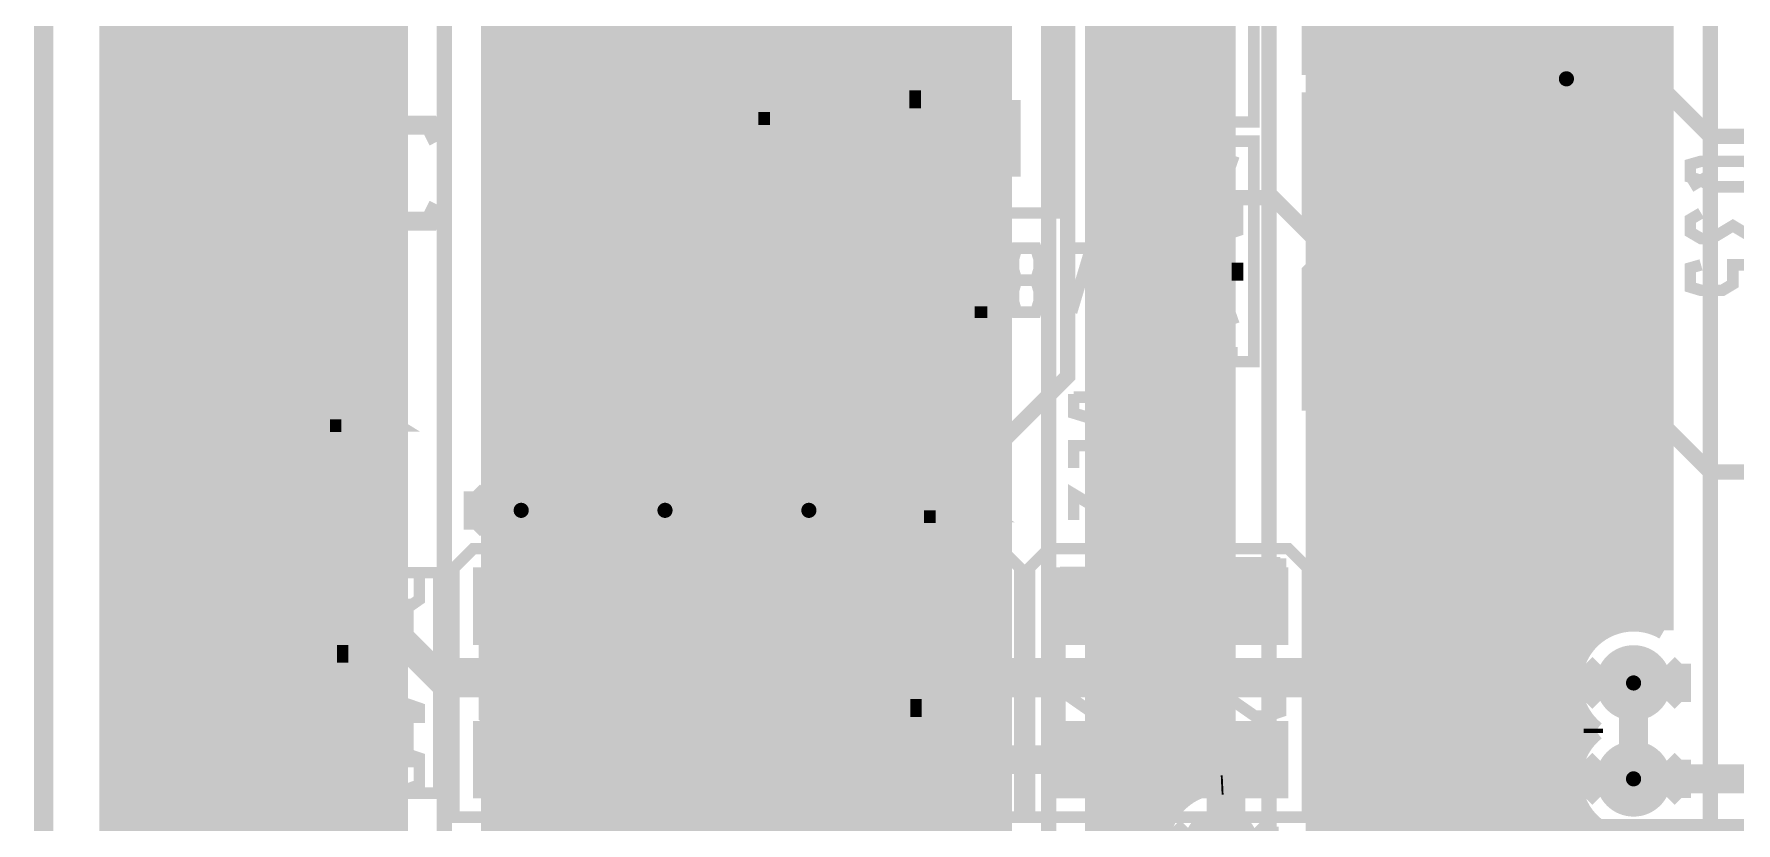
# Model space of a CAD drawing. Extents: x -10 to 131, y -93 to 209.
# Drawn here: x -9.63 to 12.91, y -17.73 to -7.28 of the extents above; entities that cross this region are included whole.
import ezdxf

# ---------------------------------------------------------------- set-up
doc = ezdxf.new("R2010")
doc.units = 0
doc.header["$MEASUREMENT"] = 0
doc.layers.get('0').update_dxf_attribs({"linetype": 'CONTINUOUS'})
for name, color, linetype in [('22-303-0_ASB', 7, 'CONTINUOUS'), ('22-303-0_AST', 7, 'CONTINUOUS'), ('22-303-0_BOT', 2, 'CONTINUOUS'), ('22-303-0_DRD', 6, 'CONTINUOUS'), ('22-303-0_DRL', 1, 'CONTINUOUS'), ('22-303-0_GND', 3, 'CONTINUOUS'), ('22-303-0_IN1', 10, 'CONTINUOUS'), ('22-303-0_SMT', 9, 'CONTINUOUS'), ('22-303-0_SPT', 11, 'CONTINUOUS'), ('22-303-0_SST', 8, 'CONTINUOUS'), ('22-303-0_TOP', 15, 'CONTINUOUS'), ('THRUHOLE_TAP', 2, 'CONTINUOUS')]:
    doc.layers.add(name, color=color, linetype=linetype)

# ---------------------------------------------------------------- blocks, each defined once
blk = doc.blocks.new('ROUND_70')
at = {"const_width": 0.29972}
blk.add_lwpolyline([(-0.14986, 0, 1), (0.14986, 0, 1)], format="xyb", close=True, dxfattribs=at)
blk = doc.blocks.new('ROUND_116')
at = {"const_width": 0.10033}
blk.add_lwpolyline([(-0.050164, 0, 1), (0.050164, 0, 1)], format="xyb", close=True, dxfattribs=at)
blk = doc.blocks.new('ROUND_117')
at = {"const_width": 0.10033}
blk.add_lwpolyline([(-0.050164, 0, 1), (0.050164, 0, 1)], format="xyb", close=True, dxfattribs=at)
blk = doc.blocks.new('ROUND_98')
at = {"const_width": 0.50038}
blk.add_lwpolyline([(-0.25019, 0, 1), (0.25019, 0, 1)], format="xyb", close=True, dxfattribs=at)
blk = doc.blocks.new('ROUND_100')
at = {"const_width": 0.50038}
blk.add_lwpolyline([(-0.25019, 0, 1), (0.25019, 0, 1)], format="xyb", close=True, dxfattribs=at)
blk = doc.blocks.new('ROUND_101')
at = {"const_width": 0.0635}
blk.add_lwpolyline([(-0.03175, 0, 1), (0.03175, 0, 1)], format="xyb", close=True, dxfattribs=at)
blk = doc.blocks.new('RECTANGLE_3')
blk.add_solid([(0.4826, 0.4064), (0.4826, -0.4064), (-0.4826, 0.4064), (-0.4826, -0.4064)])
blk = doc.blocks.new('RECTANGLE_6')
blk.add_solid([(0.63627, 0.51308), (0.63627, -0.51308), (-0.63627, 0.51308), (-0.63627, -0.51308)])
blk = doc.blocks.new('RECTANGLE_8')
blk.add_solid([(0.9017, 0.508), (0.9017, -0.508), (-0.9017, 0.508), (-0.9017, -0.508)])
blk = doc.blocks.new('RECTANGLE_17')
blk.add_solid([(0.635, 0.508), (0.635, -0.508), (-0.635, 0.508), (-0.635, -0.508)])
blk = doc.blocks.new('ROUND_108')
at = {"const_width": 0.10033}
blk.add_lwpolyline([(-0.050164, 0, 1), (0.050164, 0, 1)], format="xyb", close=True, dxfattribs=at)

msp = doc.modelspace()

# ---------------------------------------------------------------- linework, layer by layer
at = {"layer": '22-303-0_ASB', "const_width": 0.254}
msp.add_lwpolyline([(111.00054, 208.99374), (111.00054, 198.99376), (116.0018, 198.99376), (116.0018, 208.99374), (130.50012, 208.99374), (130.50012, -31.00578), (-9.4996, -31.00578), (-9.4996, 208.99374), (111.00054, 208.99374)], dxfattribs=at)
at = {"layer": '22-303-0_AST'}
for points, const_width in [([(111.00054, 208.99374), (111.00054, 198.99376), (116.0018, 198.99376), (116.0018, 208.99374), (130.50012, 208.99374), (130.50012, -31.00578), (-9.4996, -31.00578), (-9.4996, 208.99374), (111.00054, 208.99374)], 0.254), ([(11.811, -7.747), (7.239, -7.747), (7.239, -5.969), (7.493, -5.715), (7.239, -5.461), (7.239, -3.683), (11.811, -3.683), (11.811, -7.747)], 0.1524), ([(3.937, -9.652), (3.937, -4.318), (1.143, -4.318), (1.143, -9.652), (3.937, -9.652)], 0.1524), ([(4.8895, -5.5245), (4.8895, -8.4455), (6.5278, -8.4455), (6.5278, -5.5245), (4.8895, -5.5245)], 0.1524), ([(2.37998, -7.5438), (2.37998, -7.07136), (3.05816, -7.30758), (3.05816, -7.42696), (2.04216, -7.42696)], 0.1524), ([(5.46608, -7.5565), (5.46608, -7.08406), (6.14426, -7.32028), (6.14426, -7.43966), (5.12826, -7.43966)], 0.1524), ([(5.2959, -7.92226), (5.12826, -7.98068), (5.12826, -8.33628), (5.2959, -8.3947), (5.63626, -8.3947), (5.8039, -8.27786), (5.8039, -7.92226), (6.14426, -7.92226), (6.14426, -8.3947)], 0.1524), ([(2.04216, -8.26516), (2.04216, -8.0264)], 0.1524), ([(2.04216, -8.14578), (3.05816, -8.14578), (2.88798, -8.0264)], 0.1524), ([(11.811, -12.192), (7.239, -12.192), (7.239, -10.414), (7.493, -10.16), (7.239, -9.906), (7.239, -8.128), (11.811, -8.128), (11.811, -12.192)], 0.1524), ([(6.3119, -8.98906), (5.2959, -8.63346), (5.2959, -9.1059)], 0.1524), ([(4.8895, -8.6995), (4.8895, -11.6205), (6.5278, -11.6205), (6.5278, -8.6995), (4.8895, -8.6995)], 0.1524), ([(9.12114, -9.10844), (8.95096, -9.1694), (8.95096, -9.40562), (9.12114, -9.46404), (9.28878, -9.58342), (9.79678, -9.58342), (9.96696, -9.525), (9.96696, -9.1694), (9.79678, -9.10844), (9.12114, -9.10844)], 0.1524), ([(5.8039, -9.53008), (5.63626, -9.47166), (5.46608, -9.47166), (5.2959, -9.53008), (5.2959, -9.88568), (5.46608, -9.9441), (5.63626, -9.9441), (5.8039, -9.88568), (5.8039, -9.53008), (5.97408, -9.47166), (6.14426, -9.47166), (6.3119, -9.53008), (6.3119, -9.88568), (6.14426, -9.9441), (5.97408, -9.9441), (5.8039, -9.88568)], 0.1524), ([(9.28878, -9.3472), (8.95096, -9.58342)], 0.1524), ([(9.12114, -9.94664), (8.95096, -10.06602), (8.95096, -10.30224), (9.12114, -10.42162), (9.28878, -10.42162), (9.62914, -10.1854), (9.96696, -10.42162), (9.96696, -9.94664)], 0.1524), ([(6.3119, -10.4267), (5.2959, -10.4267), (5.46608, -10.54608)], 0.1524), ([(6.3119, -10.30986), (6.3119, -10.54608)], 0.1524), ([(9.12114, -10.78484), (8.95096, -10.8458), (8.95096, -11.2014), (9.12114, -11.25982), (9.45896, -11.25982), (9.62914, -11.14044), (9.62914, -10.78484), (9.96696, -10.78484), (9.96696, -11.25982)], 0.1524), ([(5.8039, -11.50366), (5.8039, -11.14806), (5.63626, -11.02868), (5.46608, -11.02868), (5.2959, -11.14806), (5.2959, -11.50366), (6.3119, -11.50366)], 0.1524), ([(5.8039, -11.20648), (6.3119, -11.02868)], 0.1524), ([(-3.81, -14.097), (-2.54, -14.097), (-2.286, -14.351), (-2.286, -17.653), (-4.064, -17.653), (-4.064, -14.351), (-3.81, -14.097)], 0.1524), ([(-1.905, -14.097), (-0.635, -14.097), (-0.381, -14.351), (-0.381, -17.653), (-2.159, -17.653), (-2.159, -14.351), (-1.905, -14.097)], 0.1524), ([(0, -14.097), (1.27, -14.097), (1.524, -14.351), (1.524, -17.653), (-0.254, -17.653), (-0.254, -14.351), (0, -14.097)], 0.1524), ([(1.905, -14.097), (3.175, -14.097), (3.429, -14.351), (3.429, -17.653), (1.651, -17.653), (1.651, -14.351), (1.905, -14.097)], 0.1524), ([(3.81, -14.097), (5.08, -14.097), (5.334, -14.351), (5.334, -17.653), (3.556, -17.653), (3.556, -14.351), (3.81, -14.097)], 0.1524), ([(5.715, -14.097), (6.985, -14.097), (7.239, -14.351), (7.239, -17.653), (5.461, -17.653), (5.461, -14.351), (5.715, -14.097)], 0.1524), ([(5.86486, -14.224), (5.86486, -14.5796), (6.20268, -14.69898), (6.54304, -14.69898), (6.88086, -14.5796), (6.88086, -14.224)], 0.1524), ([(-5.9055, -14.4145), (-5.9055, -17.3355), (-4.2672, -17.3355), (-4.2672, -14.4145), (-5.9055, -14.4145)], 0.1524), ([(-5.03174, -14.4145), (-5.03174, -14.7701), (-4.86156, -14.88948), (-4.69392, -14.88948), (-4.52374, -14.7701), (-4.52374, -14.4145), (-5.53974, -14.4145)], 0.1524), ([(-3.66014, -14.351), (-3.66014, -14.7066), (-3.31978, -14.82598), (-2.98196, -14.82598), (-2.64414, -14.7066), (-2.64414, -14.351)], 0.1524), ([(-3.66014, -14.40942), (-2.64414, -14.40942)], 0.1524), ([(-1.75514, -14.351), (-1.75514, -14.7066), (-1.41478, -14.82598), (-1.07696, -14.82598), (-0.73914, -14.7066), (-0.73914, -14.351)], 0.1524), ([(-1.75514, -14.40942), (-0.73914, -14.40942)], 0.1524), ([(0.14986, -14.351), (0.14986, -14.7066), (0.48768, -14.82598), (0.82804, -14.82598), (1.16586, -14.7066), (1.16586, -14.351)], 0.1524), ([(0.14986, -14.40942), (1.16586, -14.40942)], 0.1524), ([(2.05486, -14.351), (2.05486, -14.7066), (2.39268, -14.82598), (2.73304, -14.82598), (3.07086, -14.7066), (3.07086, -14.351)], 0.1524), ([(2.05486, -14.40942), (3.07086, -14.40942)], 0.1524), ([(3.95986, -14.351), (3.95986, -14.7066), (4.29768, -14.82598), (4.63804, -14.82598), (4.97586, -14.7066), (4.97586, -14.351)], 0.1524), ([(3.95986, -14.40942), (4.97586, -14.40942)], 0.1524), ([(5.86486, -14.28242), (6.88086, -14.28242)], 0.1524), ([(-5.03174, -14.71168), (-5.53974, -14.88948)], 0.1524), ([(5.86486, -15.47622), (5.86486, -15.0622), (6.88086, -15.0622)], 0.1524), ([(-5.53974, -15.6083), (-5.53974, -15.37208)], 0.1524), ([(-5.53974, -15.49146), (-4.52374, -15.49146), (-4.69392, -15.37208)], 0.1524), ([(-3.66014, -15.60322), (-3.66014, -15.1892), (-2.64414, -15.1892)], 0.1524), ([(-1.75514, -15.60322), (-1.75514, -15.1892), (-0.73914, -15.1892)], 0.1524), ([(0.14986, -15.60322), (0.14986, -15.1892), (1.16586, -15.1892)], 0.1524), ([(2.05486, -15.60322), (2.05486, -15.1892), (3.07086, -15.1892)], 0.1524), ([(3.95986, -15.60322), (3.95986, -15.1892), (4.97586, -15.1892)], 0.1524), ([(-4.064, -15.621), (-2.286, -15.621)], 0.1524), ([(-2.159, -15.621), (-0.381, -15.621)], 0.1524), ([(-0.254, -15.621), (1.524, -15.621)], 0.1524), ([(1.651, -15.621), (3.429, -15.621)], 0.1524), ([(3.556, -15.621), (5.334, -15.621)], 0.1524), ([(5.461, -15.621), (7.239, -15.621)], 0.1524), ([(5.86486, -16.31442), (5.86486, -15.84198), (6.54304, -16.31442), (6.71068, -16.31442), (6.88086, -16.256), (6.88086, -15.9004), (6.71068, -15.84198)], 0.1524), ([(-5.20192, -16.4465), (-5.20192, -15.97406), (-4.52374, -16.21028), (-4.52374, -16.32966), (-5.53974, -16.32966)], 0.1524), ([(-3.48996, -15.96898), (-3.66014, -16.08582), (-3.66014, -16.32458), (-3.48996, -16.44142), (-3.31978, -16.44142), (-2.98196, -16.2052), (-2.64414, -16.44142), (-2.64414, -15.96898)], 0.1524), ([(-1.41478, -16.44142), (-1.41478, -15.96898), (-0.73914, -16.2052), (-0.73914, -16.32458), (-1.75514, -16.32458)], 0.1524), ([(0.32004, -15.96898), (0.14986, -16.0274), (0.14986, -16.383), (0.32004, -16.44142), (0.65786, -16.44142), (0.82804, -16.32458), (0.82804, -15.96898), (1.16586, -15.96898), (1.16586, -16.44142)], 0.1524), ([(3.95986, -16.44142), (3.95986, -15.96898), (4.63804, -16.44142), (4.80568, -16.44142), (4.97586, -16.383), (4.97586, -16.0274), (4.80568, -15.96898)], 0.1524), ([(2.05486, -16.32458), (2.05486, -16.08582)], 0.1524), ([(2.05486, -16.2052), (3.07086, -16.2052), (2.90068, -16.08582)], 0.1524), ([(-5.53974, -17.2847), (-5.53974, -16.81226), (-4.86156, -17.2847), (-4.69392, -17.2847), (-4.52374, -17.22628), (-4.52374, -16.87068), (-4.69392, -16.81226)], 0.1524), ([(5.86486, -16.85798), (6.03504, -16.7386), (6.20268, -16.68018), (6.54304, -16.68018), (6.71068, -16.7386), (6.88086, -16.85798), (6.88086, -16.97482), (6.71068, -17.0942), (6.54304, -17.15262), (6.20268, -17.15262), (6.03504, -17.0942), (5.86486, -16.97482), (5.86486, -16.85798)], 0.1524)]:
    msp.add_lwpolyline(points, dxfattribs=dict(at, const_width=const_width))
at = {"layer": '22-303-0_BOT'}
for points, const_width in [([(14.986, -24.003), (13.843, -25.146), (4.826, -25.146), (3.81, -24.13), (3.81, 2.032), (-0.381, 6.223), (-0.381, 24.765), (-1.143, 25.527), (-1.143, 34.798), (1.524, 37.465), (1.524, 54.356), (5.969, 58.801), (5.969, 73.533), (6.604, 74.168), (6.604, 100.711)], 0.2032), ([(-1.0922, 24.6126), (-1.0922, -30.353)], 0.254), ([(4.6228, 21.4884), (4.6228, -24.0792)], 0.254), ([(4.8514, 21.4884), (4.8514, -24.3078)], 0.254), ([(5.08, 21.38426), (5.08, -24.5364)], 0.254), ([(6.731, 14.478), (6.731, -24.003)], 0.2032), ([(-8.636, 12.7254), (-8.636, -30.353)], 0.254), ([(-8.4074, 12.4968), (-8.4074, -30.353)], 0.254), ([(-8.1788, 12.2682), (-8.1788, -30.353)], 0.254), ([(-7.9502, 12.0396), (-7.9502, -24.61768)], 0.254), ([(-7.7216, 11.811), (-7.7216, -24.61768)], 0.254), ([(-7.493, 11.5824), (-7.493, -24.61768)], 0.254), ([(-7.2644, 11.39698), (-7.2644, -24.61768)], 0.254), ([(-7.0358, 11.33094), (-7.0358, -24.61768)], 0.254), ([(-6.8072, 11.27252), (-6.8072, -24.61768)], 0.254), ([(-6.5786, 11.1633), (-6.5786, -24.61768)], 0.254), ([(-6.1214, 11.1633), (-6.1214, -24.61768)], 0.254), ([(-6.35, 11.13028), (-6.35, -24.61768)], 0.254), ([(7.3406, 11.0998), (7.3406, -23.47214)], 0.254), ([(7.366, 11.0744), (7.366, -23.50262)], 0.254), ([(7.5946, 10.8458), (7.5946, -24.5364)], 0.254), ([(7.8232, 10.6172), (7.8232, -24.5364)], 0.254), ([(-5.8928, 10.36828), (-5.8928, -24.61768)], 0.254), ([(8.0518, 10.3886), (8.0518, -24.5364)], 0.254), ([(-5.6642, 10.12952), (-5.6642, -24.61768)], 0.254), ([(8.2804, 10.16), (8.2804, -24.5364)], 0.254), ([(8.509, 9.9314), (8.509, -24.5364)], 0.254), ([(8.7376, 9.7028), (8.7376, -24.5364)], 0.254), ([(8.9662, 9.4742), (8.9662, -24.5364)], 0.254), ([(9.1948, 9.2456), (9.1948, -24.5364)], 0.254), ([(9.4234, 7.92226), (9.4234, -24.5364)], 0.254), ([(9.652, 7.62762), (9.652, -24.5364)], 0.254), ([(9.8806, 7.49554), (9.8806, -24.5364)], 0.254), ([(10.1092, 7.44728), (10.1092, -24.5364)], 0.254), ([(10.3378, 7.4676), (10.3378, -24.5364)], 0.254), ([(10.5664, 7.2263), (10.5664, -24.5364)], 0.254), ([(10.795, 7.10692), (10.795, -15.60576)], 0.254), ([(11.2522, 7.09168), (11.2522, -15.1257)], 0.254), ([(11.4808, 7.19074), (11.4808, -15.06982)], 0.254), ([(11.7094, 7.2644), (11.7094, -15.08252)], 0.254), ([(11.0236, 7.06628), (11.0236, -15.26794)], 0.254), ([(-1.3208, 6.6802), (-1.3208, -30.353)], 0.254), ([(-2.2352, 6.5024), (-2.2352, -30.353)], 0.254), ([(-2.0066, 6.43636), (-2.0066, -30.353)], 0.254), ([(-1.778, 6.44144), (-1.778, -30.353)], 0.254), ([(-1.5494, 6.51256), (-1.5494, -30.353)], 0.254), ([(-2.4638, 6.34746), (-2.4638, -30.353)], 0.254), ([(-2.921, 5.96392), (-2.921, -24.61768)], 0.254), ([(-2.6924, 6.0833), (-2.6924, -24.61768)], 0.254), ([(-3.3782, 5.94868), (-3.3782, -24.61768)], 0.254), ([(-3.1496, 5.92328), (-3.1496, -24.61768)], 0.254), ([(-0.8636, 5.84962), (-0.8636, -30.353)], 0.254), ([(5.3086, 5.78866), (5.3086, -17.85366)], 0.254), ([(-0.635, 5.6134), (-0.635, -30.353)], 0.254), ([(-0.4064, 5.3848), (-0.4064, -30.353)], 0.254), ([(5.5372, 5.3848), (5.5372, -17.4498)], 0.254), ([(-0.1778, 5.1562), (-0.1778, -30.353)], 0.254), ([(5.7658, 5.2324), (5.7658, -17.2974)], 0.254), ([(5.9944, 5.16636), (5.9944, -17.23136)], 0.254), ([(6.1214, 5.16128), (6.1214, -17.22628)], 0.254), ([(0.0508, 4.9276), (0.0508, -30.353)], 0.254), ([(12.573, 4.953), (12.573, -21.717), (13.081, -22.225)], 0.2032), ([(0.2794, 4.699), (0.2794, -30.353)], 0.254), ([(0.508, 4.4704), (0.508, -30.353)], 0.254), ([(11.938, 4.45262), (11.938, -15.16126)], 0.254), ([(11.9634, 4.42214), (11.9634, -15.1765)], 0.254), ([(0.7366, 4.2418), (0.7366, -30.353)], 0.254), ([(0.9652, 4.0132), (0.9652, -30.353)], 0.254), ([(1.1938, 3.7846), (1.1938, -30.353)], 0.254), ([(-5.4356, 3.66014), (-5.4356, -20.17014)], 0.254), ([(1.4224, 3.556), (1.4224, -30.353)], 0.254), ([(-5.207, 3.47726), (-5.207, -19.98726)], 0.254), ([(-4.191, 3.429), (-4.191, -21.5138)], 0.2032), ([(1.651, 3.3274), (1.651, -30.353)], 0.254), ([(-4.9784, 3.24866), (-4.9784, -19.90852)], 0.254), ([(1.8796, 3.0988), (1.8796, -30.353)], 0.254), ([(-4.8006, 2.89814), (-4.8006, -19.89328)], 0.254), ([(-3.5814, 2.89814), (-3.5814, -20.98294)], 0.254), ([(2.1082, 2.8702), (2.1082, -30.353)], 0.254), ([(2.3368, 2.6416), (2.3368, -30.353)], 0.254), ([(4.4196, 2.032), (4.4196, -23.876)], 0.254), ([(2.5654, -4.33832), (2.5654, -30.353)], 0.254), ([(2.794, -4.5212), (2.794, -30.353)], 0.254), ([(3.0226, -4.60248), (3.0226, -30.353)], 0.254), ([(3.2004, -4.61772), (3.2004, -24.13)], 0.254), ([(-4.8006, -7.2644), (-8.636, -7.2644)], 0.254), ([(3.2004, -7.2644), (-3.5814, -7.2644)], 0.254), ([(6.1214, -7.2644), (4.4196, -7.2644)], 0.254), ([(11.9634, -7.2644), (7.3406, -7.2644)], 0.254), ([(-4.8006, -7.493), (-8.636, -7.493)], 0.254), ([(3.2004, -7.493), (-3.5814, -7.493)], 0.254), ([(6.1214, -7.493), (4.4196, -7.493)], 0.254), ([(11.9634, -7.493), (7.3406, -7.493)], 0.254), ([(-4.8006, -7.7216), (-8.636, -7.7216)], 0.254), ([(3.2004, -7.7216), (-3.5814, -7.7216)], 0.254), ([(6.1214, -7.7216), (4.4196, -7.7216)], 0.254), ([(11.9634, -7.7216), (7.3406, -7.7216)], 0.254), ([(-4.8006, -7.9502), (-8.636, -7.9502)], 0.254), ([(3.2004, -7.9502), (-3.5814, -7.9502)], 0.254), ([(6.1214, -7.9502), (4.4196, -7.9502)], 0.254), ([(11.9634, -7.9502), (7.3406, -7.9502)], 0.254), ([(-4.8006, -8.1788), (-8.636, -8.1788)], 0.254), ([(3.2004, -8.1788), (-3.5814, -8.1788)], 0.254), ([(6.1214, -8.1788), (4.4196, -8.1788)], 0.254), ([(11.9634, -8.1788), (7.3406, -8.1788)], 0.254), ([(-4.8006, -8.4074), (-8.636, -8.4074)], 0.254), ([(3.2004, -8.4074), (-3.5814, -8.4074)], 0.254), ([(6.1214, -8.4074), (4.4196, -8.4074)], 0.254), ([(11.9634, -8.4074), (7.3406, -8.4074)], 0.254), ([(-4.8006, -8.636), (-8.636, -8.636)], 0.254), ([(3.2004, -8.636), (-3.5814, -8.636)], 0.254), ([(6.1214, -8.636), (4.4196, -8.636)], 0.254), ([(11.9634, -8.636), (7.3406, -8.636)], 0.254), ([(-4.8006, -8.8646), (-8.636, -8.8646)], 0.254), ([(3.2004, -8.8646), (-3.5814, -8.8646)], 0.254), ([(6.1214, -8.8646), (4.4196, -8.8646)], 0.254), ([(11.9634, -8.8646), (7.3406, -8.8646)], 0.254), ([(-4.8006, -9.0932), (-8.636, -9.0932)], 0.254), ([(3.2004, -9.0932), (-3.5814, -9.0932)], 0.254), ([(6.1214, -9.0932), (4.4196, -9.0932)], 0.254), ([(11.9634, -9.0932), (7.3406, -9.0932)], 0.254), ([(-4.8006, -9.3218), (-8.636, -9.3218)], 0.254), ([(3.2004, -9.3218), (-3.5814, -9.3218)], 0.254), ([(6.1214, -9.3218), (4.4196, -9.3218)], 0.254), ([(11.9634, -9.3218), (7.3406, -9.3218)], 0.254), ([(-4.8006, -9.5504), (-8.636, -9.5504)], 0.254), ([(3.2004, -9.5504), (-3.5814, -9.5504)], 0.254), ([(6.1214, -9.5504), (4.4196, -9.5504)], 0.254), ([(11.9634, -9.5504), (7.3406, -9.5504)], 0.254), ([(-4.8006, -9.779), (-8.636, -9.779)], 0.254), ([(3.2004, -9.779), (-3.5814, -9.779)], 0.254), ([(6.1214, -9.779), (4.4196, -9.779)], 0.254), ([(11.9634, -9.779), (7.3406, -9.779)], 0.254), ([(-4.8006, -10.0076), (-8.636, -10.0076)], 0.254), ([(3.2004, -10.0076), (-3.5814, -10.0076)], 0.254), ([(6.1214, -10.0076), (4.4196, -10.0076)], 0.254), ([(11.9634, -10.0076), (7.3406, -10.0076)], 0.254), ([(-4.8006, -10.2362), (-8.636, -10.2362)], 0.254), ([(3.2004, -10.2362), (-3.5814, -10.2362)], 0.254), ([(6.1214, -10.2362), (4.4196, -10.2362)], 0.254), ([(11.9634, -10.2362), (7.3406, -10.2362)], 0.254), ([(-4.8006, -10.4648), (-8.636, -10.4648)], 0.254), ([(3.2004, -10.4648), (-3.5814, -10.4648)], 0.254), ([(6.1214, -10.4648), (4.4196, -10.4648)], 0.254), ([(11.9634, -10.4648), (7.3406, -10.4648)], 0.254), ([(-4.8006, -10.6934), (-8.636, -10.6934)], 0.254), ([(3.2004, -10.6934), (-3.5814, -10.6934)], 0.254), ([(6.1214, -10.6934), (4.4196, -10.6934)], 0.254), ([(11.9634, -10.6934), (7.3406, -10.6934)], 0.254), ([(-4.8006, -10.922), (-8.636, -10.922)], 0.254), ([(3.2004, -10.922), (-3.5814, -10.922)], 0.254), ([(6.1214, -10.922), (4.4196, -10.922)], 0.254), ([(11.9634, -10.922), (7.3406, -10.922)], 0.254), ([(-4.8006, -11.1506), (-8.636, -11.1506)], 0.254), ([(3.2004, -11.1506), (-3.5814, -11.1506)], 0.254), ([(6.1214, -11.1506), (4.4196, -11.1506)], 0.254), ([(11.9634, -11.1506), (7.3406, -11.1506)], 0.254), ([(-4.8006, -11.3792), (-8.636, -11.3792)], 0.254), ([(3.2004, -11.3792), (-3.5814, -11.3792)], 0.254), ([(6.1214, -11.3792), (4.4196, -11.3792)], 0.254), ([(11.9634, -11.3792), (7.3406, -11.3792)], 0.254), ([(-4.8006, -11.6078), (-8.636, -11.6078)], 0.254), ([(3.2004, -11.6078), (-3.5814, -11.6078)], 0.254), ([(6.1214, -11.6078), (4.4196, -11.6078)], 0.254), ([(11.9634, -11.6078), (7.3406, -11.6078)], 0.254), ([(-4.8006, -11.8364), (-8.636, -11.8364)], 0.254), ([(3.2004, -11.8364), (-3.5814, -11.8364)], 0.254), ([(6.1214, -11.8364), (4.4196, -11.8364)], 0.254), ([(11.9634, -11.8364), (7.3406, -11.8364)], 0.254), ([(-4.8006, -12.065), (-8.636, -12.065)], 0.254), ([(3.2004, -12.065), (-3.5814, -12.065)], 0.254), ([(6.1214, -12.065), (4.4196, -12.065)], 0.254), ([(11.9634, -12.065), (7.3406, -12.065)], 0.254), ([(-4.8006, -12.2936), (-8.636, -12.2936)], 0.254), ([(3.2004, -12.2936), (-3.5814, -12.2936)], 0.254), ([(6.1214, -12.2936), (4.4196, -12.2936)], 0.254), ([(11.9634, -12.2936), (7.3406, -12.2936)], 0.254), ([(-4.8006, -12.5222), (-8.636, -12.5222)], 0.254), ([(3.2004, -12.5222), (-3.5814, -12.5222)], 0.254), ([(6.1214, -12.5222), (4.4196, -12.5222)], 0.254), ([(11.9634, -12.5222), (7.3406, -12.5222)], 0.254), ([(-4.8006, -12.7508), (-8.636, -12.7508)], 0.254), ([(3.2004, -12.7508), (-3.5814, -12.7508)], 0.254), ([(6.1214, -12.7508), (4.4196, -12.7508)], 0.254), ([(11.9634, -12.7508), (7.3406, -12.7508)], 0.254), ([(-4.8006, -12.9794), (-8.636, -12.9794)], 0.254), ([(3.2004, -12.9794), (-3.5814, -12.9794)], 0.254), ([(6.1214, -12.9794), (4.4196, -12.9794)], 0.254), ([(11.9634, -12.9794), (7.3406, -12.9794)], 0.254), ([(-4.8006, -13.208), (-8.636, -13.208)], 0.254), ([(3.2004, -13.208), (-3.5814, -13.208)], 0.254), ([(6.1214, -13.208), (4.4196, -13.208)], 0.254), ([(11.9634, -13.208), (7.3406, -13.208)], 0.254), ([(-4.8006, -13.4366), (-8.636, -13.4366)], 0.254), ([(3.2004, -13.4366), (-3.5814, -13.4366)], 0.254), ([(6.1214, -13.4366), (4.4196, -13.4366)], 0.254), ([(11.9634, -13.4366), (7.3406, -13.4366)], 0.254), ([(-4.8006, -13.6652), (-8.636, -13.6652)], 0.254), ([(3.2004, -13.6652), (-3.5814, -13.6652)], 0.254), ([(6.1214, -13.6652), (4.4196, -13.6652)], 0.254), ([(11.9634, -13.6652), (7.3406, -13.6652)], 0.254), ([(-4.8006, -13.8938), (-8.636, -13.8938)], 0.254), ([(3.2004, -13.8938), (-3.5814, -13.8938)], 0.254), ([(6.1214, -13.8938), (4.4196, -13.8938)], 0.254), ([(11.9634, -13.8938), (7.3406, -13.8938)], 0.254), ([(-4.8006, -14.1224), (-8.636, -14.1224)], 0.254), ([(3.2004, -14.1224), (-3.5814, -14.1224)], 0.254), ([(6.1214, -14.1224), (4.4196, -14.1224)], 0.254), ([(11.9634, -14.1224), (7.3406, -14.1224)], 0.254), ([(-4.8006, -14.351), (-8.636, -14.351)], 0.254), ([(3.2004, -14.351), (-3.5814, -14.351)], 0.254), ([(6.1214, -14.351), (4.4196, -14.351)], 0.254), ([(11.9634, -14.351), (7.3406, -14.351)], 0.254), ([(-4.8006, -14.5796), (-8.636, -14.5796)], 0.254), ([(3.2004, -14.5796), (-3.5814, -14.5796)], 0.254), ([(6.1214, -14.5796), (4.4196, -14.5796)], 0.254), ([(11.9634, -14.5796), (7.3406, -14.5796)], 0.254), ([(-4.8006, -14.8082), (-8.636, -14.8082)], 0.254), ([(3.2004, -14.8082), (-3.5814, -14.8082)], 0.254), ([(6.1214, -14.8082), (4.4196, -14.8082)], 0.254), ([(11.9634, -14.8082), (7.3406, -14.8082)], 0.254), ([(-4.8006, -15.0368), (-8.636, -15.0368)], 0.254), ([(3.2004, -15.0368), (-3.5814, -15.0368)], 0.254), ([(6.1214, -15.0368), (4.4196, -15.0368)], 0.254), ([(11.9634, -15.0368), (7.3406, -15.0368)], 0.254), ([(-4.8006, -15.2654), (-8.636, -15.2654)], 0.254), ([(3.2004, -15.2654), (-3.5814, -15.2654)], 0.254), ([(6.1214, -15.2654), (4.4196, -15.2654)], 0.254), ([(11.02614, -15.2654), (7.3406, -15.2654)], 0.254), ([(-4.8006, -15.494), (-8.636, -15.494)], 0.254), ([(3.2004, -15.494), (-3.5814, -15.494)], 0.254), ([(6.1214, -15.494), (4.4196, -15.494)], 0.254), ([(10.84326, -15.494), (7.3406, -15.494)], 0.254), ([(-4.8006, -15.7226), (-8.636, -15.7226)], 0.254), ([(3.2004, -15.7226), (-3.5814, -15.7226)], 0.254), ([(6.1214, -15.7226), (4.4196, -15.7226)], 0.254), ([(10.76452, -15.7226), (7.3406, -15.7226)], 0.254), ([(-4.8006, -15.9512), (-8.636, -15.9512)], 0.254), ([(3.2004, -15.9512), (-3.5814, -15.9512)], 0.254), ([(6.1214, -15.9512), (4.4196, -15.9512)], 0.254), ([(10.75182, -15.9512), (7.3406, -15.9512)], 0.254), ([(-4.8006, -16.1798), (-8.636, -16.1798)], 0.254), ([(3.2004, -16.1798), (-3.5814, -16.1798)], 0.254), ([(6.1214, -16.1798), (4.4196, -16.1798)], 0.254), ([(10.8077, -16.1798), (7.3406, -16.1798)], 0.254), ([(10.795, -16.1417), (10.795, -16.87576)], 0.254), ([(-4.8006, -16.4084), (-8.636, -16.4084)], 0.254), ([(3.2004, -16.4084), (-3.5814, -16.4084)], 0.254), ([(6.1214, -16.4084), (4.4196, -16.4084)], 0.254), ([(10.94994, -16.4084), (7.3406, -16.4084)], 0.254), ([(11.0236, -16.48206), (11.0236, -16.53794)], 0.254), ([(-4.8006, -16.637), (-8.636, -16.637)], 0.254), ([(3.2004, -16.637), (-3.5814, -16.637)], 0.254), ([(6.1214, -16.637), (4.4196, -16.637)], 0.254), ([(10.92962, -16.637), (7.3406, -16.637)], 0.254), ([(-4.8006, -16.8656), (-8.636, -16.8656)], 0.254), ([(3.2004, -16.8656), (-3.5814, -16.8656)], 0.254), ([(6.1214, -16.8656), (4.4196, -16.8656)], 0.254), ([(10.79754, -16.8656), (7.3406, -16.8656)], 0.254), ([(-4.8006, -17.0942), (-8.636, -17.0942)], 0.254), ([(3.2004, -17.0942), (-3.5814, -17.0942)], 0.254), ([(6.1214, -17.0942), (4.4196, -17.0942)], 0.254), ([(6.1214, -17.22628), (6.09607, -17.22747)], 0.254), ([(10.74928, -17.0942), (7.3406, -17.0942)], 0.254), ([(-4.8006, -17.3228), (-8.636, -17.3228)], 0.254), ([(3.2004, -17.3228), (-3.5814, -17.3228)], 0.254), ([(5.71246, -17.3228), (4.4196, -17.3228)], 0.254), ([(10.7696, -17.3228), (7.3406, -17.3228)], 0.254), ([(10.795, -17.4117), (10.795, -24.5364)], 0.254), ([(-4.8006, -17.5514), (-8.636, -17.5514)], 0.254), ([(3.2004, -17.5514), (-3.5814, -17.5514)], 0.254), ([(5.4483, -17.5514), (4.4196, -17.5514)], 0.254), ([(10.8585, -17.5514), (7.3406, -17.5514)], 0.254), ([(-4.8006, -17.78), (-8.636, -17.78)], 0.254), ([(3.2004, -17.78), (-3.5814, -17.78)], 0.254), ([(5.32892, -17.78), (4.4196, -17.78)], 0.254), ([(11.05662, -17.78), (7.3406, -17.78)], 0.254), ([(11.0236, -17.75206), (11.0236, -24.5364)], 0.254), ([(11.9634, -17.8435), (11.9634, -21.717)], 0.254)]:
    msp.add_lwpolyline(points, dxfattribs=dict(at, const_width=const_width))
at = {"layer": '22-303-0_BOT', "const_width": 0.254}
for points in [[(11.557, -15.06728, 0.4142136), (10.74928, -15.875)], [(11.9634, -15.1765, 0.1325032), (11.557, -15.06688)], [(10.74928, -15.875, 0.2297739), (11.05708, -16.50942)], [(11.05662, -16.51, 0.2297741), (10.74854, -17.145)], [(6.096, -17.22628, 0.4142136), (5.28828, -18.034)], [(10.74928, -17.145, 0.4142136), (11.557, -17.95272)], [(11.557, -17.95272, 0.1325028), (11.9632, -17.84315)]]:
    msp.add_lwpolyline(points, format="xyb", dxfattribs=at)
at = {"layer": '22-303-0_DRD', "const_width": 0.254}
for points in [[(111.00054, 208.99374), (111.00054, 198.99376), (116.0018, 198.99376), (116.0018, 208.99374), (130.50012, 208.99374), (130.50012, -31.00578), (-9.4996, -31.00578), (-9.4996, 208.99374), (111.00054, 208.99374)], [(10.033, -8.128), (10.668, -7.493)], [(10.033, -8.128), (10.668, -7.493)], [(10.668, -7.493), (11.303, -8.128)], [(10.668, -7.493), (11.303, -8.128)], [(10.033, -7.62), (10.033, -8.128)], [(10.668, -8.255), (10.033, -7.62)], [(10.033, -7.62), (10.033, -8.128)], [(10.668, -8.255), (10.033, -7.62)], [(11.303, -7.62), (10.668, -8.255)], [(11.303, -7.62), (10.668, -8.255)], [(11.303, -8.128), (11.303, -7.62)], [(11.303, -8.128), (11.303, -7.62)], [(-3.81, -13.843), (-3.175, -13.208)], [(-3.81, -13.335), (-3.81, -13.843)], [(-3.175, -13.97), (-3.81, -13.335)], [(-3.175, -13.208), (-2.54, -13.843)], [(-2.54, -13.335), (-3.175, -13.97)], [(-2.54, -13.843), (-2.54, -13.335)], [(-1.905, -13.843), (-1.27, -13.208)], [(-1.905, -13.843), (-1.27, -13.208)], [(-1.905, -13.335), (-1.905, -13.843)], [(-1.27, -13.97), (-1.905, -13.335)], [(-1.905, -13.335), (-1.905, -13.843)], [(-1.27, -13.97), (-1.905, -13.335)], [(-1.27, -13.208), (-0.635, -13.843)], [(-1.27, -13.208), (-0.635, -13.843)], [(-0.635, -13.335), (-1.27, -13.97)], [(-0.635, -13.335), (-1.27, -13.97)], [(-0.635, -13.843), (-0.635, -13.335)], [(-0.635, -13.843), (-0.635, -13.335)], [(0, -13.843), (0.635, -13.208)], [(0, -13.843), (0.635, -13.208)], [(0, -13.335), (0, -13.843)], [(0.635, -13.97), (0, -13.335)], [(0, -13.335), (0, -13.843)], [(0.635, -13.97), (0, -13.335)], [(0.635, -13.208), (1.27, -13.843)], [(0.635, -13.208), (1.27, -13.843)], [(1.27, -13.335), (0.635, -13.97)], [(1.27, -13.335), (0.635, -13.97)], [(1.27, -13.843), (1.27, -13.335)], [(1.27, -13.843), (1.27, -13.335)], [(10.922, -16.129), (11.557, -15.494)], [(10.922, -15.621), (10.922, -16.129)], [(11.557, -16.256), (10.922, -15.621)], [(11.557, -15.494), (12.192, -16.129)], [(12.192, -15.621), (11.557, -16.256)], [(12.192, -16.129), (12.192, -15.621)], [(10.922, -17.399), (11.557, -16.764)], [(11.557, -16.764), (12.192, -17.399)], [(10.922, -16.891), (10.922, -17.399)], [(11.557, -17.526), (10.922, -16.891)], [(12.192, -16.891), (11.557, -17.526)], [(12.192, -17.399), (12.192, -16.891)], [(5.461, -18.288), (6.096, -17.653)], [(6.096, -17.653), (6.731, -18.288)], [(5.461, -17.78), (5.461, -18.288)], [(6.096, -18.415), (5.461, -17.78)], [(6.731, -17.78), (6.096, -18.415)], [(6.731, -18.288), (6.731, -17.78)]]:
    msp.add_lwpolyline(points, dxfattribs=at)
at = {"layer": '22-303-0_DRL', "const_width": 0.254}
msp.add_lwpolyline([(111.00054, 208.99374), (111.00054, 198.99376), (116.0018, 198.99376), (116.0018, 208.99374), (130.50012, 208.99374), (130.50012, -31.00578), (-9.4996, -31.00578), (-9.4996, 208.99374), (111.00054, 208.99374)], dxfattribs=at)
at = {"layer": '22-303-0_GND', "const_width": 0.254}
for points in [[(111.00054, 208.99374), (111.00054, 198.99376), (116.0018, 198.99376), (116.0018, 208.99374), (130.50012, 208.99374), (130.50012, -31.00578), (-9.4996, -31.00578), (-9.4996, 208.99374), (111.00054, 208.99374)], [(-0.254, -11.79068), (-0.254, -13.06068), (-0.46482, -12.84732), (-0.889, -12.0015), (-1.09982, -11.79068), (-1.09982, -13.06068)], [(-2.13868, -12.42568), (-1.7145, -12.42568), (-1.7145, -12.84732), (-1.82118, -13.06068), (-2.45618, -13.06068), (-2.56032, -12.84732), (-2.56032, -12.0015), (-2.45618, -11.79068), (-1.82118, -11.79068), (-1.7145, -12.0015)], [(0.36068, -13.06068), (0.99568, -13.06068), (1.2065, -12.6365), (1.2065, -12.21232), (0.99568, -11.79068), (0.36068, -11.79068)], [(0.46482, -13.06068), (0.46482, -11.79068)]]:
    msp.add_lwpolyline(points, dxfattribs=at)
at = {"layer": '22-303-0_IN1'}
for points, const_width in [([(6.096, -18.034), (6.096, 0.127), (9.017, 3.048), (12.954, 6.985), (12.954, 10.16)], 0.381), ([(-4.826, 4.191), (-4.826, -20.701)], 0.2032), ([(-1.8415, -9.75868), (-1.8415, -8.48868), (-1.63068, -8.6995)], 0.254), ([(-0.80518, -8.48868), (-0.80518, -9.75868), (-0.59182, -9.54532), (-0.17018, -8.6995), (0.04318, -8.48868), (0.04318, -9.75868)], 0.254), ([(0.65532, -8.48868), (1.0795, -8.48868)], 0.254), ([(0.86868, -9.75868), (0.86868, -8.48868)], 0.254), ([(-2.05232, -9.75868), (-1.63068, -9.75868)], 0.254), ([(0.65532, -9.75868), (1.0795, -9.75868)], 0.254), ([(11.557, -17.145), (11.557, -15.875)], 0.381)]:
    msp.add_lwpolyline(points, dxfattribs=dict(at, const_width=const_width))
at = {"layer": '22-303-0_SST', "const_width": 0.1524}
for points in [[(11.811, -7.747), (11.811, -3.683), (7.239, -3.683), (7.239, -5.461), (7.493, -5.715), (7.239, -5.969), (7.239, -7.747), (11.811, -7.747)], [(3.937, -9.652), (1.143, -9.652), (1.143, -4.318), (3.937, -4.318), (3.937, -9.652)], [(4.8895, -5.5245), (4.8895, -8.4455), (6.5278, -8.4455), (6.5278, -5.5245), (4.8895, -5.5245)], [(0.32512, -7.88162), (0.32512, -7.5438), (0.889, -7.71398), (0.889, -7.7978), (0.04318, -7.7978)], [(11.811, -12.192), (11.811, -8.128), (7.239, -8.128), (7.239, -9.906), (7.493, -10.16), (7.239, -10.414), (7.239, -12.192), (11.811, -12.192)], [(0.04318, -8.4836), (0.04318, -8.31342)], [(0.04318, -8.39978), (0.889, -8.39978), (0.74676, -8.31342)], [(4.8895, -8.6995), (4.8895, -11.6205), (6.5278, -11.6205), (6.5278, -8.6995), (4.8895, -8.6995)], [(12.45108, -8.9662), (12.30884, -9.00684), (12.30884, -9.17702), (12.45108, -9.2202), (12.59078, -9.30402), (13.01496, -9.30402), (13.1572, -9.26084), (13.1572, -9.00684), (13.01496, -8.9662), (12.45108, -8.9662)], [(12.59078, -9.13384), (12.30884, -9.30402)], [(12.45108, -9.652), (12.30884, -9.73582), (12.30884, -9.906), (12.45108, -9.98982), (12.59078, -9.98982), (12.87272, -9.81964), (13.1572, -9.98982), (13.1572, -9.652)], [(2.91338, -10.96518), (2.91338, -10.11682), (2.82956, -10.25906)], [(2.0574, -10.541), (2.3114, -10.541), (2.39776, -10.39876), (2.39776, -10.25906), (2.3114, -10.11682), (2.0574, -10.11682), (2.0574, -10.96518)], [(3.63982, -10.541), (3.683, -10.39876), (3.683, -10.25906), (3.63982, -10.11682), (3.38582, -10.11682), (3.34518, -10.25906), (3.34518, -10.39876), (3.38582, -10.541), (3.63982, -10.541), (3.683, -10.6807), (3.683, -10.82294), (3.63982, -10.96518), (3.38582, -10.96518), (3.34518, -10.82294), (3.34518, -10.6807), (3.38582, -10.541)], [(4.1148, -10.96518), (4.3688, -10.11682), (4.03098, -10.11682)], [(12.45108, -10.3378), (12.30884, -10.37844), (12.30884, -10.63244), (12.45108, -10.67562), (12.73302, -10.67562), (12.87272, -10.5918), (12.87272, -10.3378), (13.1572, -10.3378), (13.1572, -10.67562)], [(2.27076, -10.541), (2.39776, -10.96518)], [(2.9972, -10.96518), (2.82956, -10.96518)], [(-5.20954, -11.61288), (-5.20954, -11.86688), (-5.0673, -11.9507), (-4.92506, -11.9507), (-4.78536, -11.86688), (-4.78536, -11.61288), (-5.63118, -11.61288)], [(-5.20954, -11.8237), (-5.63118, -11.9507)], [(-3.60426, -12.04722), (-3.60426, -12.30122), (-3.31978, -12.38758), (-3.03784, -12.38758), (-2.7559, -12.30122), (-2.7559, -12.04722)], [(-3.60426, -12.0904), (-2.7559, -12.0904)], [(-1.69926, -12.04722), (-1.69926, -12.30122), (-1.41478, -12.38758), (-1.13284, -12.38758), (-0.8509, -12.30122), (-0.8509, -12.04722)], [(-1.69926, -12.0904), (-0.8509, -12.0904)], [(0.20574, -12.04722), (0.20574, -12.30122), (0.48768, -12.38758), (0.76962, -12.38758), (1.0541, -12.30122), (1.0541, -12.04722)], [(0.20574, -12.0904), (1.0541, -12.0904)], [(2.23774, -12.17422), (2.23774, -12.42822), (2.51968, -12.51458), (2.80162, -12.51458), (3.0861, -12.42822), (3.0861, -12.17422)], [(2.23774, -12.2174), (3.0861, -12.2174)], [(4.14274, -12.04722), (4.14274, -12.30122), (4.42468, -12.38758), (4.70662, -12.38758), (4.9911, -12.30122), (4.9911, -12.04722)], [(4.14274, -12.0904), (4.9911, -12.0904)], [(-5.63118, -12.55268), (-5.63118, -12.3825)], [(-5.63118, -12.46886), (-4.78536, -12.46886), (-4.92506, -12.3825)], [(-5.34924, -13.23848), (-5.34924, -12.89812), (-4.78536, -13.0683), (-4.78536, -13.15212), (-5.63118, -13.15212)], [(-3.60426, -13.0302), (-3.60426, -12.73302), (-2.7559, -12.73302)], [(-1.69926, -13.0302), (-1.69926, -12.73302), (-0.8509, -12.73302)], [(0.20574, -13.0302), (0.20574, -12.73302), (1.0541, -12.73302)], [(2.23774, -13.1572), (2.23774, -12.86002), (3.0861, -12.86002)], [(4.14274, -13.0302), (4.14274, -12.73302), (4.9911, -12.73302)], [(-1.41478, -13.716), (-1.41478, -13.37564), (-0.8509, -13.54582), (-0.8509, -13.62964), (-1.69926, -13.62964)], [(4.14274, -13.716), (4.14274, -13.37564), (4.70662, -13.716), (4.84886, -13.716), (4.9911, -13.67282), (4.9911, -13.41882), (4.84886, -13.37564)], [(-5.63118, -13.92428), (-5.63118, -13.58392), (-5.0673, -13.92428), (-4.92506, -13.92428), (-4.78536, -13.8811), (-4.78536, -13.6271), (-4.92506, -13.58392)], [(-3.46202, -13.37564), (-3.60426, -13.462), (-3.60426, -13.62964), (-3.46202, -13.716), (-3.31978, -13.716), (-3.03784, -13.54582), (-2.7559, -13.716), (-2.7559, -13.37564)], [(0.34798, -13.37564), (0.20574, -13.41882), (0.20574, -13.67282), (0.34798, -13.716), (0.62992, -13.716), (0.76962, -13.62964), (0.76962, -13.37564), (1.0541, -13.37564), (1.0541, -13.716)], [(2.23774, -13.75664), (2.23774, -13.589)], [(2.23774, -13.67282), (3.0861, -13.67282), (2.94386, -13.589)], [(-3.81, -14.097), (-2.54, -14.097), (-2.286, -14.351), (-2.286, -17.653), (-4.064, -17.653), (-4.064, -14.351), (-3.81, -14.097)], [(-1.905, -14.097), (-0.635, -14.097), (-0.381, -14.351), (-0.381, -17.653), (-2.159, -17.653), (-2.159, -14.351), (-1.905, -14.097)], [(0, -14.097), (1.27, -14.097), (1.524, -14.351), (1.524, -17.653), (-0.254, -17.653), (-0.254, -14.351), (0, -14.097)], [(1.905, -14.097), (3.175, -14.097), (3.429, -14.351), (3.429, -17.653), (1.651, -17.653), (1.651, -14.351), (1.905, -14.097)], [(3.81, -14.097), (5.08, -14.097), (5.334, -14.351), (5.334, -17.653), (3.556, -17.653), (3.556, -14.351), (3.81, -14.097)], [(5.715, -14.097), (6.985, -14.097), (7.239, -14.351), (7.239, -17.653), (5.461, -17.653), (5.461, -14.351), (5.715, -14.097)], [(-5.9055, -14.4145), (-5.9055, -17.3355), (-4.2672, -17.3355), (-4.2672, -14.4145), (-5.9055, -14.4145)], [(7.69874, -14.84122), (7.69874, -15.09522), (7.98068, -15.18158), (8.26262, -15.18158), (8.5471, -15.09522), (8.5471, -14.84122)], [(7.69874, -14.8844), (8.5471, -14.8844)], [(-4.064, -15.621), (-2.286, -15.621)], [(-2.159, -15.621), (-0.381, -15.621)], [(-0.254, -15.621), (1.524, -15.621)], [(1.651, -15.621), (3.429, -15.621)], [(3.556, -15.621), (5.334, -15.621)], [(5.461, -15.621), (7.239, -15.621)], [(7.69874, -15.8242), (7.69874, -15.52702), (8.5471, -15.52702)], [(7.69874, -16.51), (7.69874, -16.16964), (8.26262, -16.51), (8.40486, -16.51), (8.5471, -16.46682), (8.5471, -16.21282), (8.40486, -16.16964)], [(7.69874, -16.98244), (7.84098, -16.89862), (7.98068, -16.85544), (8.26262, -16.85544), (8.40486, -16.89862), (8.5471, -16.98244), (8.5471, -17.0688), (8.40486, -17.15262), (8.26262, -17.1958), (7.98068, -17.1958), (7.84098, -17.15262), (7.69874, -17.0688), (7.69874, -16.98244)]]:
    msp.add_lwpolyline(points, dxfattribs=at)
at = {"layer": '22-303-0_TOP'}
for points, const_width in [([(5.715, -4.5212), (5.3848, -4.5212), (4.064, -5.842), (4.064, -11.811), (2.54, -13.335), (2.54, -14.859)], 0.2032), ([(10.668, -6.731), (12.573, -8.636), (27.813, -8.636), (28.194, -9.017)], 0.2032), ([(4.445, -14.859), (4.826, -14.478), (4.826, -8.509), (5.6388, -7.6962), (5.715, -7.6962)], 0.2032), ([(10.668, -9.144), (10.668, -7.874)], 0.381), ([(10.668, -7.874), (10.668, -9.144)], 0.381), ([(-6.77418, -9.75868), (-7.51332, -9.75868), (-7.51332, -8.48868)], 0.254), ([(-4.27482, -9.54532), (-4.3815, -9.75868), (-5.0165, -9.75868), (-5.12318, -9.54532), (-5.12318, -8.6995), (-5.0165, -8.48868), (-4.3815, -8.48868), (-4.27482, -8.6995)], 0.254), ([(-3.175, -16.891), (-3.175, -17.526), (-2.921, -17.78), (-0.508, -17.78), (-0.3175, -17.5895), (-0.3175, -11.7475), (2.7686, -8.6614), (2.54, -8.6614)], 0.2032), ([(-5.94868, -9.75868), (-5.73532, -9.75868), (-5.73532, -9.54532), (-5.94868, -9.54532), (-5.94868, -9.75868)], 0.254), ([(-3.44932, -9.75868), (-3.2385, -9.75868), (-3.2385, -9.54532), (-3.44932, -9.54532), (-3.44932, -9.75868)], 0.254), ([(8.382, -10.16), (7.493, -10.16), (6.7818, -9.4488), (5.715, -9.4488)], 0.2032), ([(5.715, -10.8712), (5.715, -14.224), (6.35, -14.859)], 0.2032), ([(28.321, -13.335), (28.067, -13.081), (12.573, -13.081), (10.668, -11.176)], 0.2032), ([(-3.175, -13.589), (-3.175, -14.859)], 0.381), ([(-1.27, -14.859), (-1.27, -13.589)], 0.381), ([(-1.27, -13.589), (-1.27, -14.859)], 0.381), ([(0.635, -14.859), (0.635, -13.589)], 0.381), ([(0.635, -13.589), (0.635, -14.859)], 0.381), ([(-1.27, -16.891), (-2.286, -15.875), (-4.191, -15.875), (-4.9022, -15.1638), (-5.08, -15.1638)], 0.381), ([(11.557, -15.875), (1.651, -15.875), (0.635, -16.891)], 0.381), ([(-5.08, -16.5862), (-5.08, -18.669), (-5.588, -19.177), (-5.588, -27.813), (-4.445, -28.956), (-3.175, -28.956)], 0.381), ([(2.54, -16.891), (0.762, -18.669), (-5.08, -18.669), (-5.08, -16.5862)], 0.381), ([(4.445, -16.891), (2.54, -16.891)], 0.381), ([(4.445, -16.891), (6.223, -16.891), (6.223, -17.78), (6.096, -17.907), (6.096, -18.034)], 0.381), ([(6.35, -16.891), (6.223, -16.891), (4.445, -16.891)], 0.381), ([(21.59, -19.7612), (21.2852, -19.7612), (18.669, -17.145), (11.557, -17.145)], 0.381), ([(0.635, -21.5138), (0.635, -21.463), (2.413, -19.685), (5.715, -19.685), (7.62, -17.78), (17.399, -17.78), (18.161, -18.542)], 0.2032)]:
    msp.add_lwpolyline(points, dxfattribs=dict(at, const_width=const_width))

# ---------------------------------------------------------------- block references
at = {"layer": '22-303-0_BOT'}
for p in [(10.668, -7.874), (-3.175, -13.589), (-1.27, -13.589), (0.635, -13.589), (11.557, -15.875), (11.557, -17.145)]:
    msp.add_blockref('ROUND_70', p, dxfattribs=at)
at = {"layer": '22-303-0_DRL'}
for name, p in [('ROUND_117', (10.668, -7.874)), ('ROUND_117', (-3.175, -13.589)), ('ROUND_117', (-1.27, -13.589)), ('ROUND_117', (0.635, -13.589)), ('ROUND_116', (11.557, -15.875)), ('ROUND_116', (11.557, -17.145))]:
    msp.add_blockref(name, p, dxfattribs=at)
at = {"layer": '22-303-0_GND'}
for name, p in [('ROUND_101', (10.668, -7.874)), ('ROUND_101', (-3.175, -13.589)), ('ROUND_101', (-1.27, -13.589)), ('ROUND_101', (0.635, -13.589)), ('ROUND_98', (11.557, -15.875)), ('ROUND_98', (11.557, -17.145)), ('ROUND_100', (6.096, -18.034))]:
    msp.add_blockref(name, p, dxfattribs=at)
at = {"layer": '22-303-0_IN1'}
for p in [(10.668, -7.874), (-3.175, -13.589), (-1.27, -13.589), (0.635, -13.589), (11.557, -15.875), (11.557, -17.145)]:
    msp.add_blockref('ROUND_70', p, dxfattribs=at)
at = {"layer": '22-303-0_SMT'}
for name, p in [('RECTANGLE_3', (5.715, -7.6962)), ('RECTANGLE_8', (2.54, -8.6614)), ('RECTANGLE_17', (10.668, -9.144)), ('RECTANGLE_3', (5.715, -9.4488)), ('RECTANGLE_17', (8.382, -10.16)), ('RECTANGLE_3', (5.715, -10.8712)), ('RECTANGLE_17', (10.668, -11.176)), ('RECTANGLE_6', (-3.175, -14.859)), ('RECTANGLE_6', (-1.27, -14.859)), ('RECTANGLE_6', (0.635, -14.859)), ('RECTANGLE_6', (2.54, -14.859)), ('RECTANGLE_6', (4.445, -14.859)), ('RECTANGLE_6', (6.35, -14.859)), ('RECTANGLE_3', (-5.08, -15.1638)), ('RECTANGLE_3', (-5.08, -16.5862)), ('RECTANGLE_6', (-3.175, -16.891)), ('RECTANGLE_6', (-1.27, -16.891)), ('RECTANGLE_6', (0.635, -16.891)), ('RECTANGLE_6', (2.54, -16.891)), ('RECTANGLE_6', (4.445, -16.891)), ('RECTANGLE_6', (6.35, -16.891))]:
    msp.add_blockref(name, p, dxfattribs=at)
at = {"layer": '22-303-0_SPT'}
for name, p in [('RECTANGLE_3', (5.715, -7.6962)), ('RECTANGLE_8', (2.54, -8.6614)), ('RECTANGLE_17', (10.668, -9.144)), ('RECTANGLE_3', (5.715, -9.4488)), ('RECTANGLE_17', (8.382, -10.16)), ('RECTANGLE_3', (5.715, -10.8712)), ('RECTANGLE_17', (10.668, -11.176)), ('RECTANGLE_6', (-3.175, -14.859)), ('RECTANGLE_6', (-1.27, -14.859)), ('RECTANGLE_6', (0.635, -14.859)), ('RECTANGLE_6', (2.54, -14.859)), ('RECTANGLE_6', (4.445, -14.859)), ('RECTANGLE_6', (6.35, -14.859)), ('RECTANGLE_3', (-5.08, -15.1638)), ('RECTANGLE_3', (-5.08, -16.5862)), ('RECTANGLE_6', (-3.175, -16.891)), ('RECTANGLE_6', (-1.27, -16.891)), ('RECTANGLE_6', (0.635, -16.891)), ('RECTANGLE_6', (2.54, -16.891)), ('RECTANGLE_6', (4.445, -16.891)), ('RECTANGLE_6', (6.35, -16.891))]:
    msp.add_blockref(name, p, dxfattribs=at)
at = {"layer": '22-303-0_TOP'}
for name, p in [('RECTANGLE_3', (5.715, -7.6962)), ('ROUND_70', (10.668, -7.874)), ('RECTANGLE_8', (2.54, -8.6614)), ('RECTANGLE_17', (10.668, -9.144)), ('RECTANGLE_3', (5.715, -9.4488)), ('RECTANGLE_17', (8.382, -10.16)), ('RECTANGLE_3', (5.715, -10.8712)), ('RECTANGLE_17', (10.668, -11.176)), ('ROUND_70', (-3.175, -13.589)), ('ROUND_70', (-1.27, -13.589)), ('ROUND_70', (0.635, -13.589)), ('RECTANGLE_6', (-3.175, -14.859)), ('RECTANGLE_6', (-1.27, -14.859)), ('RECTANGLE_6', (0.635, -14.859)), ('RECTANGLE_6', (2.54, -14.859)), ('RECTANGLE_6', (4.445, -14.859)), ('RECTANGLE_6', (6.35, -14.859)), ('RECTANGLE_3', (-5.08, -15.1638)), ('ROUND_70', (11.557, -15.875)), ('RECTANGLE_3', (-5.08, -16.5862)), ('RECTANGLE_6', (-3.175, -16.891)), ('RECTANGLE_6', (-1.27, -16.891)), ('RECTANGLE_6', (0.635, -16.891)), ('RECTANGLE_6', (2.54, -16.891)), ('RECTANGLE_6', (4.445, -16.891)), ('RECTANGLE_6', (6.35, -16.891)), ('ROUND_70', (11.557, -17.145))]:
    msp.add_blockref(name, p, dxfattribs=at)
at = {"layer": 'THRUHOLE_TAP'}
for p in [(10.668, -7.874), (-3.175, -13.589), (-1.27, -13.589), (0.635, -13.589), (11.557, -15.875), (11.557, -17.145)]:
    msp.add_blockref('ROUND_108', p, dxfattribs=at)

doc.saveas('drawing.dxf')
